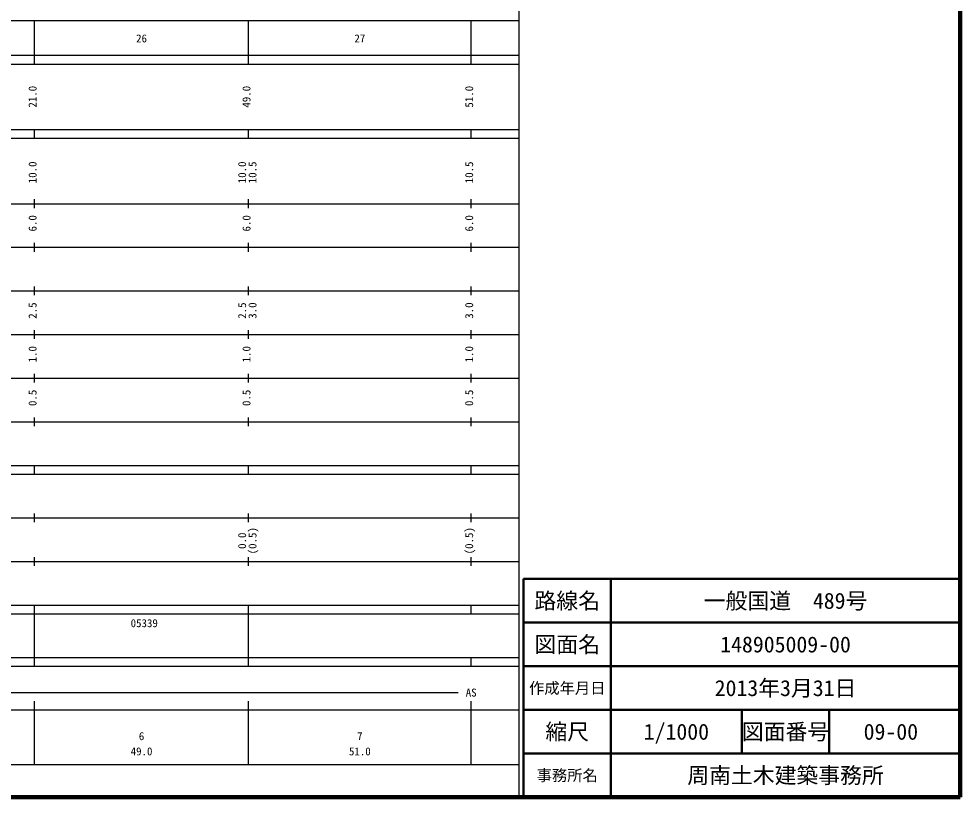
# Model space of a CAD drawing. Units: millimetres on the paper, enlarged 1000 times. Extents: x 40000 to 680000, y 20000 to 380000.
# Drawn here: x 464391 to 680000, y 20000 to 198357 of the extents above; entities that cross this region are included whole.
import ezdxf
from ezdxf.enums import TextEntityAlignment as Align

# ---------------------------------------------------------------- set-up
doc = ezdxf.new("R2010")
doc.units = ezdxf.units.MM
doc.header["$LTSCALE"] = 1000
for name, color, linetype, lineweight in [('M-TTL', 2, 'Continuous', 140), ('M-TTL-BAND', 7, 'Continuous', 25), ('M-TTL-FRAM', 2, 'Continuous', 50), ('M-TTL-LINE', 7, 'Continuous', 50)]:
    doc.layers.add(name, color=color, linetype=linetype, lineweight=lineweight)
doc.layers.add('M-TTL-TXT', color=7, linetype='Continuous')
doc.styles.add('ＭＳ ゴシック', font='')
doc.styles.get('ＭＳ ゴシック').set_extended_font_data('MS Gothic')

msp = doc.modelspace()

# ---------------------------------------------------------------- linework, layer by layer
at = {"layer": 'M-TTL'}
for p, q in [((680000, 20000), (680000, 380000)), ((40000, 20000), (680000, 20000))]:
    msp.add_line(p, q, dxfattribs=at)
at = {"layer": 'M-TTL-BAND'}
for p, q in [((579000, 20000), (579000, 370000)), ((68000, 198000), (579000, 198000)), ((468000, 188000), (468000, 198000)), ((517000, 188000), (517000, 198000)), ((568000, 188000), (568000, 198000)), ((40000, 190000), (579000, 190000)), ((40000, 188000), (579000, 188000)), ((40000, 173000), (579000, 173000)), ((468000, 171000), (468000, 173000)), ((517000, 171000), (517000, 173000)), ((568000, 171000), (568000, 173000)), ((40000, 171000), (579000, 171000)), ((40000, 156000), (579000, 156000)), ((468000, 155000), (468000, 157000)), ((517000, 155000), (517000, 157000)), ((568000, 155000), (568000, 157000)), ((468000, 145000), (468000, 147000)), ((517000, 145000), (517000, 147000)), ((568000, 145000), (568000, 147000)), ((46000, 146000), (579000, 146000)), ((52000, 136000), (579000, 136000)), ((468000, 135000), (468000, 137000)), ((517000, 135000), (517000, 137000)), ((568000, 135000), (568000, 137000)), ((46000, 126000), (579000, 126000)), ((468000, 125000), (468000, 127000)), ((517000, 125000), (517000, 127000)), ((568000, 125000), (568000, 127000)), ((468000, 115000), (468000, 117000)), ((517000, 115000), (517000, 117000)), ((568000, 115000), (568000, 117000)), ((52000, 116000), (579000, 116000)), ((46000, 106000), (579000, 106000)), ((468000, 105000), (468000, 107000)), ((517000, 105000), (517000, 107000)), ((568000, 105000), (568000, 107000)), ((40000, 96000), (579000, 96000)), ((468000, 94000), (468000, 96000)), ((517000, 94000), (517000, 96000)), ((568000, 94000), (568000, 96000)), ((40000, 94000), (579000, 94000)), ((468000, 83000), (468000, 85000)), ((517000, 83000), (517000, 85000)), ((568000, 83000), (568000, 85000)), ((49000, 84000), (579000, 84000)), ((40000, 74000), (579000, 74000)), ((468000, 73000), (468000, 75000)), ((517000, 73000), (517000, 75000)), ((568000, 73000), (568000, 75000)), ((40000, 64000), (579000, 64000)), ((468000, 62000), (468000, 64000)), ((517000, 62000), (517000, 64000)), ((568000, 62000), (568000, 64000)), ((40000, 62000), (579000, 62000)), ((468000, 52000), (468000, 62000)), ((468000, 52000), (468000, 62000)), ((517000, 52000), (517000, 62000)), ((40000, 52000), (579000, 52000)), ((468000, 50000), (468000, 52000)), ((517000, 50000), (517000, 52000)), ((568000, 50000), (568000, 52000)), ((40000, 50000), (579000, 50000)), ((71000, 44000), (565000, 44000)), ((468000, 27500), (468000, 42000)), ((517000, 27500), (517000, 42000)), ((568000, 27500), (568000, 42000)), ((40000, 40000), (579000, 40000)), ((68000, 27500), (579000, 27500))]:
    msp.add_line(p, q, dxfattribs=at)
at = {"layer": 'M-TTL-FRAM'}
for p, q in [((680000, 70000), (580000, 70000)), ((580000, 70000), (580000, 20000))]:
    msp.add_line(p, q, dxfattribs=at)
at = {"layer": 'M-TTL-LINE'}
for p, q in [((600000, 70000), (600000, 20000)), ((680000, 60000), (580000, 60000)), ((680000, 50000), (580000, 50000)), ((680000, 40000), (580000, 40000)), ((630000, 40000), (630000, 30000)), ((650000, 40000), (650000, 30000)), ((680000, 30000), (580000, 30000))]:
    msp.add_line(p, q, dxfattribs=at)

# ---------------------------------------------------------------- texts
at = {"layer": 'M-TTL-BAND', "style": 'ＭＳ ゴシック'}
for s, p in [('26', (492500, 192405)), ('27', (542500, 192405)), ('AS', (568000, 42500)), ('6', (492500, 32523)), ('7', (542500, 32523)), ('49.0', (492500, 29033)), ('51.0', (542500, 29033))]:
    msp.add_text(s, height=1833, dxfattribs=at).set_placement(p, align=Align.BOTTOM_CENTER)
for s, p in [('21.0', (469000, 180500)), ('49.0', (518000, 180500)), ('51.0', (569000, 180500)), ('10.0', (469000, 163174)), ('10.0', (517000, 163174)), ('10.5', (519370, 163174)), ('10.5', (569000, 163174)), ('6.0', (469000, 151500)), ('6.0', (518000, 151500)), ('6.0', (569000, 151500)), ('2.5', (469000, 131500)), ('2.5', (517000, 131500)), ('3.0', (519370, 131500)), ('3.0', (569000, 131500)), ('1.0', (469000, 121500)), ('1.0', (518000, 121500)), ('1.0', (569000, 121500)), ('0.5', (469000, 111500)), ('0.5', (518000, 111500)), ('0.5', (569000, 111500)), ('0.0', (517000, 78764)), ('(0.5)', (519370, 78764)), ('(0.5)', (569000, 78764))]:
    msp.add_text(s, height=1833, rotation=90, dxfattribs=at).set_placement(p, align=Align.BOTTOM_CENTER)
msp.add_text('05339', height=1833, dxfattribs=at).set_placement((490000, 58405), align=Align.BOTTOM_LEFT)
at = {"layer": 'M-TTL-TXT', "style": 'ＭＳ ゴシック'}
for s, height, p in [('路線名', 3666, (590000, 65000)), ('路線名', 3666, (590000, 65000)), ('一般国道\u3000489号', 3666, (640000, 65000)), ('図面名', 3666, (590000, 55000)), ('図面名', 3666, (590000, 55000)), ('148905009-00', 3666, (640000, 55000)), ('作成年月日', 2566, (590000, 45000)), ('作成年月日', 2566, (590000, 45000)), ('2013年3月31日', 3666, (640000, 45000)), ('縮尺', 3666, (590000, 35000)), ('縮尺', 3666, (590000, 35000)), ('1/1000', 3666, (615000, 35000)), ('図面番号', 3666, (640000, 35000)), ('図面番号', 3666, (640000, 35000)), ('09-00', 3666, (664125, 35000)), ('事務所名', 2566, (590000, 25000)), ('事務所名', 2566, (590000, 25000)), ('周南土木建築事務所', 3666, (640000, 25000))]:
    msp.add_text(s, height=height, dxfattribs=at).set_placement(p, align=Align.MIDDLE_CENTER)

doc.saveas('drawing.dxf')
